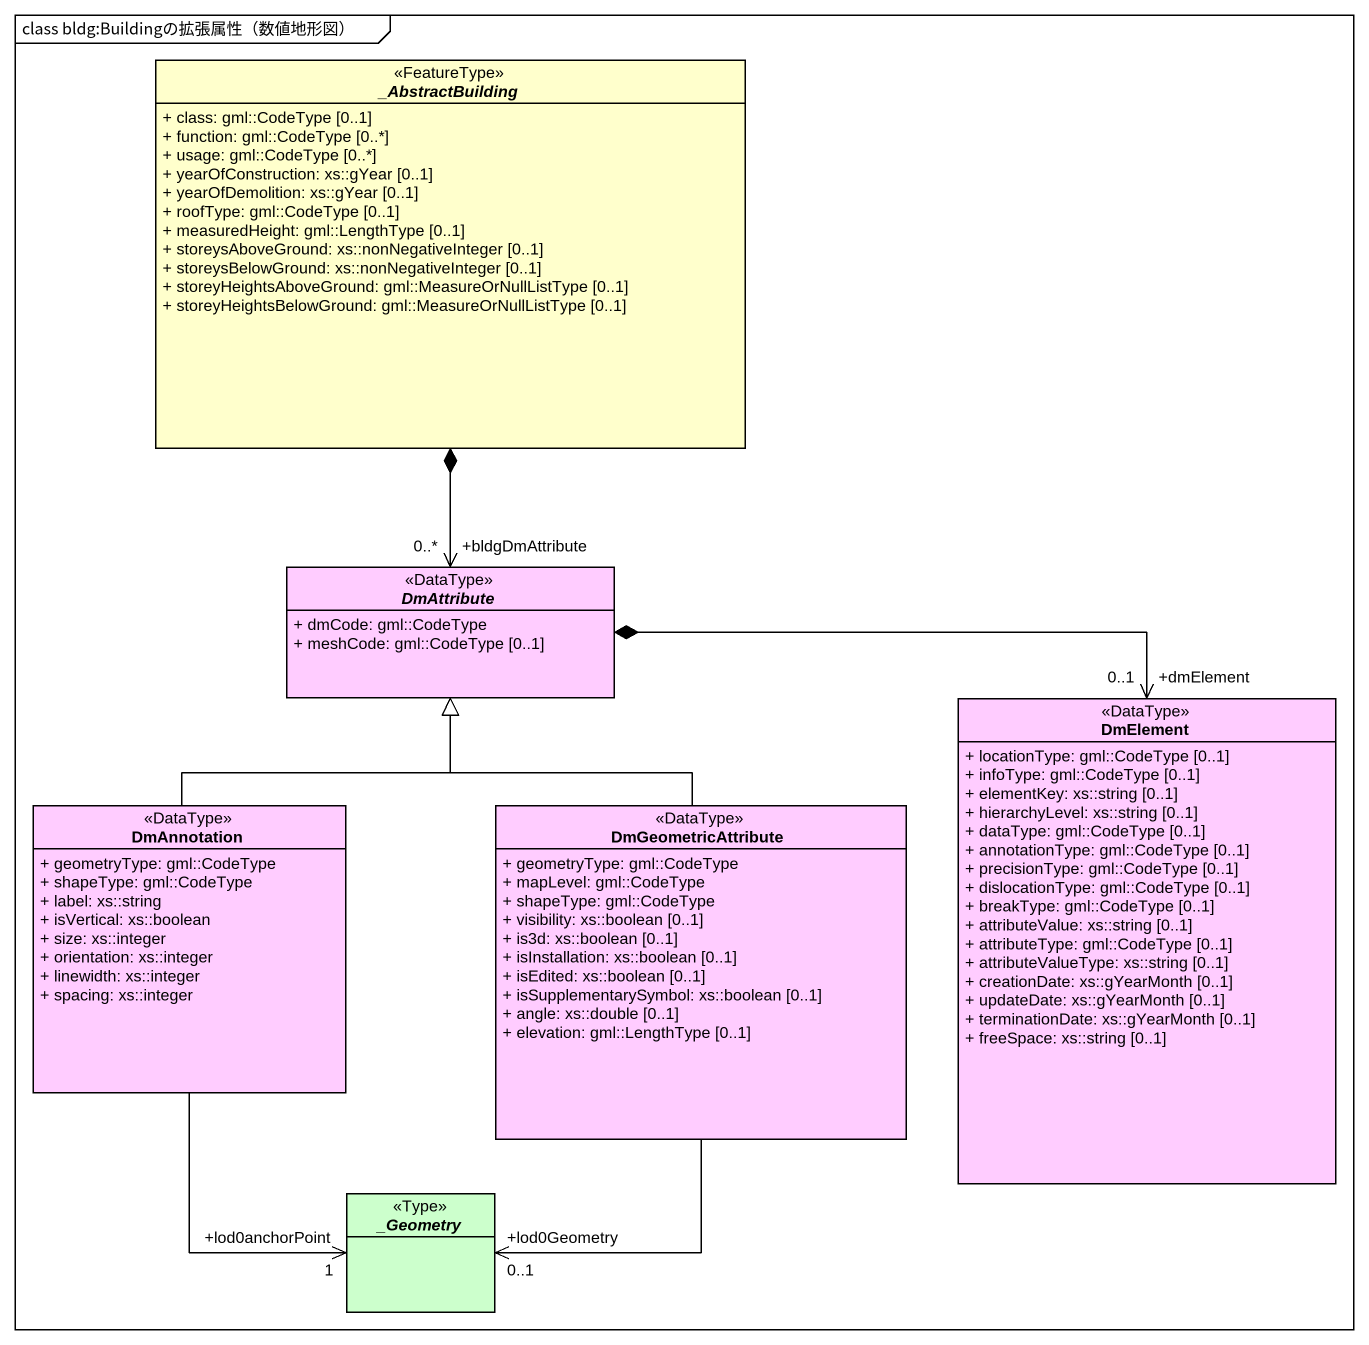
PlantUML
@startuml
mainframe class bldg:Buildingの拡張属性（数値地形図）
hide circle
hide empty members
skinparam classAttributeIconSize 0
abstract class "_AbstractBuilding" as AbstractBuilding <<FeatureType>> #FFFFCC {
  + class: gml::CodeType [0..1]
  + function: gml::CodeType [0..*]
  + usage: gml::CodeType [0..*]
  + yearOfConstruction: xs::gYear [0..1]
  + yearOfDemolition: xs::gYear [0..1]
  + roofType: gml::CodeType [0..1]
  + measuredHeight: gml::LengthType [0..1]
  + storeysAboveGround: xs::nonNegativeInteger [0..1]
  + storeysBelowGround: xs::nonNegativeInteger [0..1]
  + storeyHeightsAboveGround: gml::MeasureOrNullListType [0..1]
  + storeyHeightsBelowGround: gml::MeasureOrNullListType [0..1]
}
abstract class DmAttribute <<DataType>> #FFCCFF {
  + dmCode: gml::CodeType
  + meshCode: gml::CodeType [0..1]
}
class DmElement <<DataType>> #FFCCFF {
  + locationType: gml::CodeType [0..1]
  + infoType: gml::CodeType [0..1]
  + elementKey: xs::string [0..1]
  + hierarchyLevel: xs::string [0..1]
  + dataType: gml::CodeType [0..1]
  + annotationType: gml::CodeType [0..1]
  + precisionType: gml::CodeType [0..1]
  + dislocationType: gml::CodeType [0..1]
  + breakType: gml::CodeType [0..1]
  + attributeValue: xs::string [0..1]
  + attributeType: gml::CodeType [0..1]
  + attributeValueType: xs::string [0..1]
  + creationDate: xs::gYearMonth [0..1]
  + updateDate: xs::gYearMonth [0..1]
  + terminationDate: xs::gYearMonth [0..1]
  + freeSpace: xs::string [0..1]
}
class DmAnnotation <<DataType>> #FFCCFF {
  + geometryType: gml::CodeType
  + shapeType: gml::CodeType
  + label: xs::string
  + isVertical: xs::boolean
  + size: xs::integer
  + orientation: xs::integer
  + linewidth: xs::integer
  + spacing: xs::integer
}
class DmGeometricAttribute <<DataType>> #FFCCFF {
  + geometryType: gml::CodeType
  + mapLevel: gml::CodeType
  + shapeType: gml::CodeType
  + visibility: xs::boolean [0..1]
  + is3d: xs::boolean [0..1]
  + isInstallation: xs::boolean [0..1]
  + isEdited: xs::boolean [0..1]
  + isSupplementarySymbol: xs::boolean [0..1]
  + angle: xs::double [0..1]
  + elevation: gml::LengthType [0..1]
}
abstract class "_Geometry" as Geometry <<Type>> #CCFFCC
DmAttribute "+bldgDmAttribute\n0..*" <-up-* AbstractBuilding
DmElement "+dmElement\n0..1" <-left-* DmAttribute
DmAnnotation -up-|> DmAttribute
DmGeometricAttribute -up-|> DmAttribute
Geometry "+lod0anchorPoint\n1" <-up- DmAnnotation
Geometry "+lod0Geometry\n0..1" <-up- DmGeometricAttribute
@enduml
